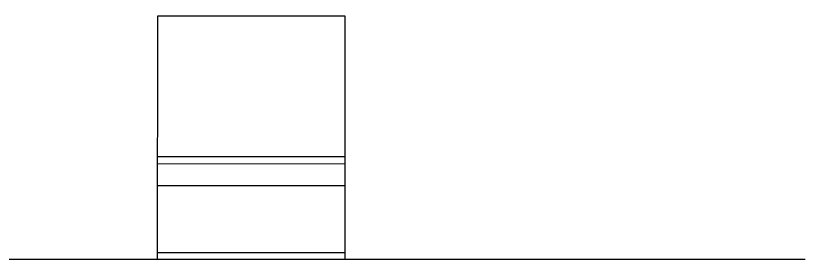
# Model space of a CAD drawing. Header units: millimetres. Extents: x 453.6 to 545.9, y 214.7 to 294.3.
# Drawn here: x 501.353 to 503.462, y 263.189 to 263.84 of the extents above; entities that cross this region are included whole.
import ezdxf

# ---------------------------------------------------------------- set-up
doc = ezdxf.new("R2010")
doc.units = ezdxf.units.MM
doc.header["$LTSCALE"] = 30.734
doc.layers.get('0').update_dxf_attribs({"linetype": 'CONTINUOUS'})

msp = doc.modelspace()

# ---------------------------------------------------------------- linework, layer by layer
at = {"linetype": 'Continuous'}
for p, q in [((501.7319, 263.1895), (501.732, 263.8395)), ((501.732, 263.8395), (502.232, 263.8394)), ((502.232, 263.8394), (502.2319, 263.1894)), ((501.7319, 263.4634), (502.2319, 263.4633)), ((502.2319, 263.4435), (501.7319, 263.4436)), ((502.2319, 263.3855), (501.7319, 263.3855)), ((500.5019, 263.1897), (503.4619, 263.1892)), ((501.7319, 263.2073), (502.2319, 263.2072))]:
    msp.add_line(p, q, dxfattribs=at)

doc.saveas('drawing.dxf')
